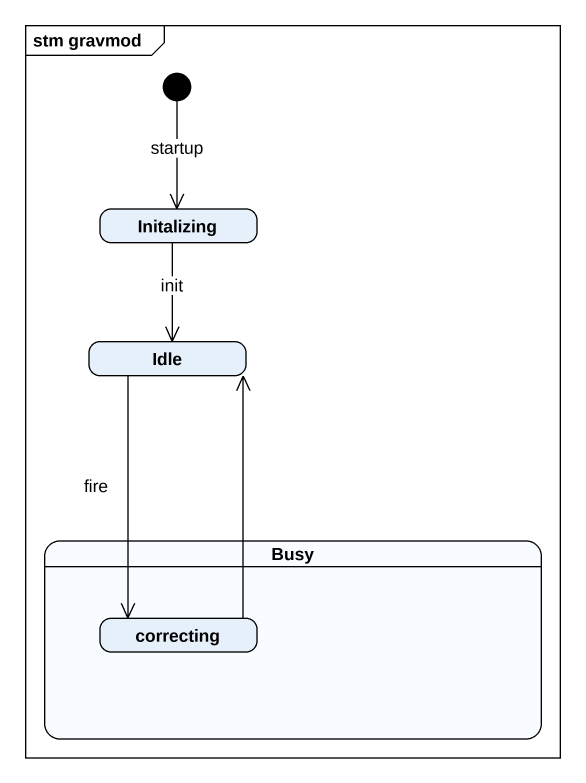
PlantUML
@startuml
mainframe stm gravmod
hide empty description
state Initalizing
state Idle
state Busy {
  state correcting
}
[*] --> Initalizing : startup
Initalizing --> Idle : init
Idle --> correcting : fire
correcting -up-> Idle
@enduml
